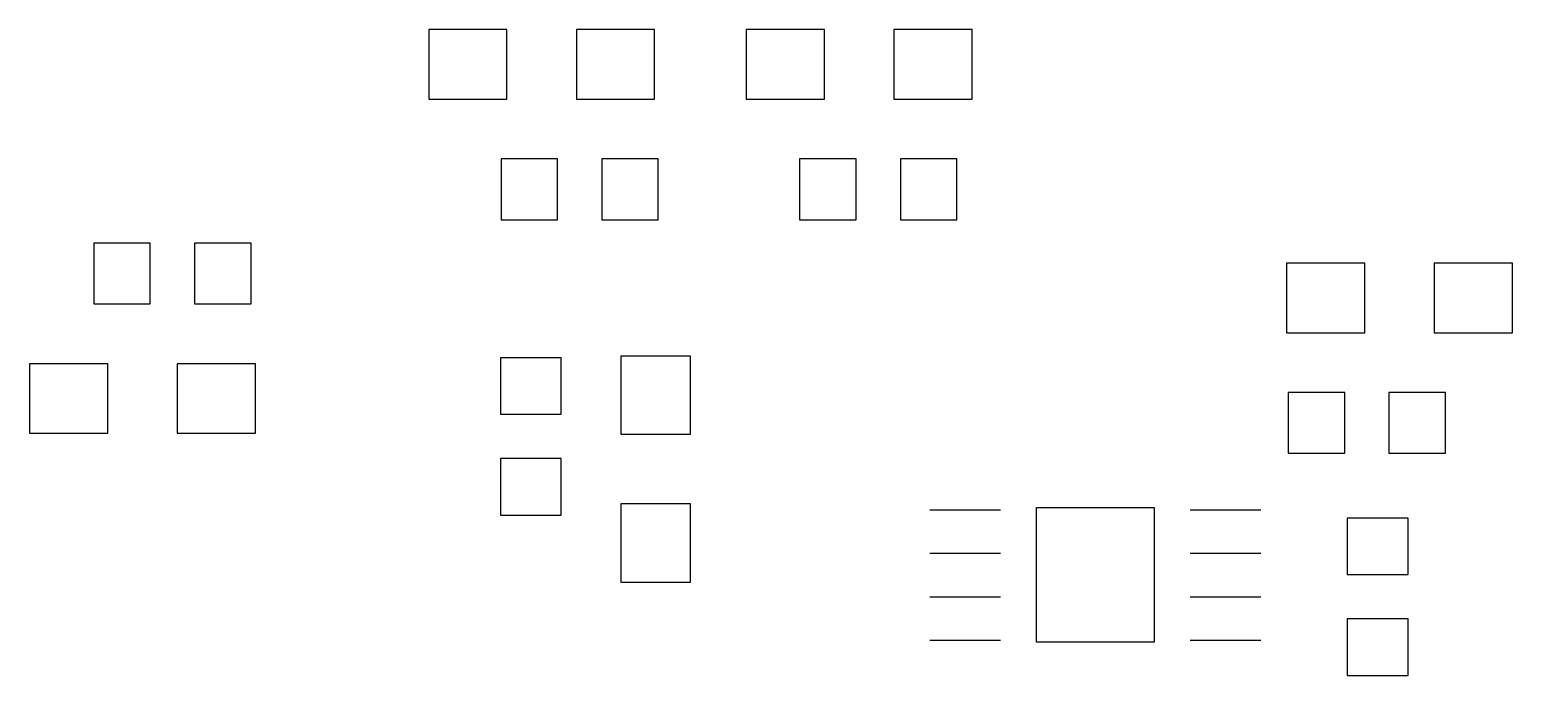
# Model space of a CAD drawing. Header units: millimetres. Extents: x 11.6 to 28.7, y 34 to 41.5.
import ezdxf

# ---------------------------------------------------------------- set-up
doc = ezdxf.new("R2010")
doc.units = ezdxf.units.MM
doc.header["$MEASUREMENT"] = 0
doc.layers.get('0').update_dxf_attribs({"linetype": 'CONTINUOUS'})

msp = doc.modelspace()

# ---------------------------------------------------------------- linework, layer by layer
at = {"linetype": 'Continuous'}
for p, q in [((17.1, 41.4625), (16.2, 41.4625)), ((16.2, 41.4625), (16.2, 40.6625)), ((17.1, 40.6625), (17.1, 41.4625)), ((18.8, 41.4625), (17.9, 41.4625)), ((17.9, 41.4625), (17.9, 40.6625)), ((18.8, 40.6625), (18.8, 41.4625)), ((20.7563, 41.4625), (19.8563, 41.4625)), ((19.8563, 41.4625), (19.8563, 40.6625)), ((20.7563, 40.6625), (20.7563, 41.4625)), ((22.4563, 41.4625), (21.5563, 41.4625)), ((21.5563, 41.4625), (21.5563, 40.6625)), ((22.4563, 40.6625), (22.4563, 41.4625)), ((16.2, 40.6625), (17.1, 40.6625)), ((17.9, 40.6625), (18.8, 40.6625)), ((19.8563, 40.6625), (20.7563, 40.6625)), ((21.5563, 40.6625), (22.4563, 40.6625)), ((17.6825, 39.975), (17.0325, 39.975)), ((17.0325, 39.975), (17.0325, 39.275)), ((17.6825, 39.275), (17.6825, 39.975)), ((18.8425, 39.975), (18.1925, 39.975)), ((18.1925, 39.975), (18.1925, 39.275)), ((18.8425, 39.275), (18.8425, 39.975)), ((21.12, 39.975), (20.47, 39.975)), ((20.47, 39.975), (20.47, 39.275)), ((21.12, 39.275), (21.12, 39.975)), ((22.28, 39.975), (21.63, 39.975)), ((21.63, 39.975), (21.63, 39.275)), ((22.28, 39.275), (22.28, 39.975)), ((17.0325, 39.275), (17.6825, 39.275)), ((18.1925, 39.275), (18.8425, 39.275)), ((20.47, 39.275), (21.12, 39.275)), ((21.63, 39.275), (22.28, 39.275)), ((12.995, 39.0063), (12.345, 39.0063)), ((12.345, 39.0063), (12.345, 38.3063)), ((12.995, 38.3063), (12.995, 39.0063)), ((14.155, 39.0063), (13.505, 39.0063)), ((13.505, 39.0063), (13.505, 38.3063)), ((14.155, 38.3063), (14.155, 39.0063)), ((26.975, 38.775), (26.075, 38.775)), ((26.075, 38.775), (26.075, 37.975)), ((26.975, 37.975), (26.975, 38.775)), ((28.675, 38.775), (27.775, 38.775)), ((27.775, 38.775), (27.775, 37.975)), ((28.675, 37.975), (28.675, 38.775)), ((12.345, 38.3063), (12.995, 38.3063)), ((13.505, 38.3063), (14.155, 38.3063)), ((26.075, 37.975), (26.975, 37.975)), ((27.775, 37.975), (28.675, 37.975)), ((12.5063, 37.6188), (11.6063, 37.6188)), ((11.6063, 37.6188), (11.6063, 36.8188)), ((12.5063, 36.8188), (12.5063, 37.6188)), ((14.2063, 37.6188), (13.3063, 37.6188)), ((13.3063, 37.6188), (13.3063, 36.8188)), ((14.2063, 36.8188), (14.2063, 37.6188)), ((17.025, 37.6862), (17.025, 37.0362)), ((17.725, 37.6862), (17.025, 37.6862)), ((17.725, 37.0362), (17.725, 37.6862)), ((18.4125, 37.7063), (18.4125, 36.8063)), ((19.2125, 37.7063), (18.4125, 37.7063)), ((19.2125, 36.8063), (19.2125, 37.7063)), ((26.745, 37.2875), (26.095, 37.2875)), ((26.095, 37.2875), (26.095, 36.5875)), ((26.745, 36.5875), (26.745, 37.2875)), ((27.905, 37.2875), (27.255, 37.2875)), ((27.255, 37.2875), (27.255, 36.5875)), ((27.905, 36.5875), (27.905, 37.2875)), ((17.025, 37.0362), (17.725, 37.0362)), ((11.6063, 36.8188), (12.5063, 36.8188)), ((13.3063, 36.8188), (14.2063, 36.8188)), ((18.4125, 36.8063), (19.2125, 36.8063)), ((26.095, 36.5875), (26.745, 36.5875)), ((27.255, 36.5875), (27.905, 36.5875)), ((17.025, 36.5263), (17.025, 35.8763)), ((17.725, 36.5263), (17.025, 36.5263)), ((17.725, 35.8763), (17.725, 36.5263)), ((17.025, 35.8763), (17.725, 35.8763)), ((18.4125, 36.0062), (18.4125, 35.1062)), ((19.2125, 36.0062), (18.4125, 36.0062)), ((19.2125, 35.1062), (19.2125, 36.0062)), ((21.97, 35.9375), (22.7844, 35.9375)), ((23.1987, 35.9622), (24.5513, 35.9622)), ((23.1987, 34.4128), (23.1987, 35.9622)), ((24.5513, 35.9622), (24.5513, 34.4128)), ((24.9656, 35.9375), (25.78, 35.9375)), ((27.475, 35.8425), (26.775, 35.8425)), ((26.775, 35.8425), (26.775, 35.1925)), ((27.475, 35.1925), (27.475, 35.8425)), ((21.97, 35.4375), (22.7844, 35.4375)), ((24.9656, 35.4375), (25.78, 35.4375)), ((26.775, 35.1925), (27.475, 35.1925)), ((18.4125, 35.1062), (19.2125, 35.1062)), ((21.97, 34.9375), (22.7844, 34.9375)), ((24.9656, 34.9375), (25.78, 34.9375)), ((27.475, 34.6825), (26.775, 34.6825)), ((26.775, 34.6825), (26.775, 34.0325)), ((27.475, 34.0325), (27.475, 34.6825)), ((21.97, 34.4375), (22.7844, 34.4375)), ((24.5513, 34.4128), (23.1987, 34.4128)), ((24.9656, 34.4375), (25.78, 34.4375)), ((26.775, 34.0325), (27.475, 34.0325))]:
    msp.add_line(p, q, dxfattribs=at)

doc.saveas('drawing.dxf')
